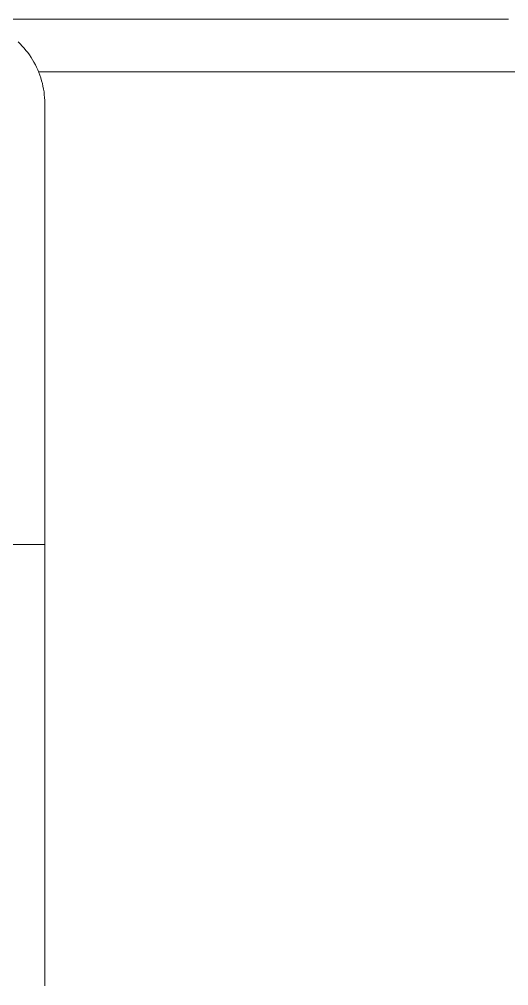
# Model space of a CAD drawing. Header units: inches. Extents: x 34 to 350, y 156 to 377.
# Drawn here: x 151.244 to 153.744, y 333.428 to 338.363 of the extents above; entities that cross this region are included whole.
import ezdxf

# ---------------------------------------------------------------- set-up
doc = ezdxf.new("R2010")
doc.units = ezdxf.units.IN
doc.header["$MEASUREMENT"] = 0
doc.layers.add('DIMS', color=7, linetype='Continuous')

# ---------------------------------------------------------------- blocks, each defined once
blk = doc.blocks.new('block 163')
at = {"layer": 'DIMS', "color": 7, "lineweight": 18, "true_color": 0xffffff}
blk.add_lwpolyline([(153.865, 338.0946), (151.3429, 338.0946)], dxfattribs=at)
blk = doc.blocks.new('block 165')
at = {"layer": 'DIMS', "color": 7, "lineweight": 18, "true_color": 0xffffff}
blk.add_lwpolyline([(153.7443, 338.3628), (150.9462, 338.3628)], dxfattribs=at)
blk = doc.blocks.new('block 263')
at = {"layer": 'DIMS', "color": 7, "lineweight": 18, "true_color": 0xffffff}
blk.add_lwpolyline([(151.1598, 335.6808), (151.3741, 335.6808)], dxfattribs=at)
blk = doc.blocks.new('block 290')
at = {"layer": 'DIMS', "color": 7, "lineweight": 18, "true_color": 0xffffff}
blk.add_lwpolyline([(151.3741, 333.4279), (151.3741, 335.6808)], dxfattribs=at)
blk = doc.blocks.new('block 291')
at = {"layer": 'DIMS', "color": 7, "lineweight": 18, "true_color": 0xffffff}
blk.add_lwpolyline([(151.3741, 335.6808), (151.3741, 337.9334)], dxfattribs=at)
blk = doc.blocks.new('block 316')
at = {"layer": 'DIMS', "color": 7, "lineweight": 18, "true_color": 0xffffff}
blk.add_lwpolyline([(151.2378, 338.2472), (151.2483, 338.2371)], dxfattribs=at)
blk = doc.blocks.new('block 317')
at = {"layer": 'DIMS', "color": 7, "lineweight": 18, "true_color": 0xffffff}
blk.add_lwpolyline([(151.2483, 338.2371), (151.2588, 338.2264)], dxfattribs=at)
blk = doc.blocks.new('block 318')
at = {"layer": 'DIMS', "color": 7, "lineweight": 18, "true_color": 0xffffff}
blk.add_lwpolyline([(151.2588, 338.2264), (151.2686, 338.2157)], dxfattribs=at)
blk = doc.blocks.new('block 319')
at = {"layer": 'DIMS', "color": 7, "lineweight": 18, "true_color": 0xffffff}
blk.add_lwpolyline([(151.2686, 338.2157), (151.2779, 338.2043)], dxfattribs=at)
blk = doc.blocks.new('block 320')
at = {"layer": 'DIMS', "color": 7, "lineweight": 18, "true_color": 0xffffff}
blk.add_lwpolyline([(151.2779, 338.2043), (151.2869, 338.193)], dxfattribs=at)
blk = doc.blocks.new('block 321')
at = {"layer": 'DIMS', "color": 7, "lineweight": 18, "true_color": 0xffffff}
blk.add_lwpolyline([(151.2869, 338.193), (151.2957, 338.1813)], dxfattribs=at)
blk = doc.blocks.new('block 322')
at = {"layer": 'DIMS', "color": 7, "lineweight": 18, "true_color": 0xffffff}
blk.add_lwpolyline([(151.2957, 338.1813), (151.3039, 338.1687)], dxfattribs=at)
blk = doc.blocks.new('block 323')
at = {"layer": 'DIMS', "color": 7, "lineweight": 18, "true_color": 0xffffff}
blk.add_lwpolyline([(151.3039, 338.1687), (151.3117, 338.1568)], dxfattribs=at)
blk = doc.blocks.new('block 324')
at = {"layer": 'DIMS', "color": 7, "lineweight": 18, "true_color": 0xffffff}
blk.add_lwpolyline([(151.3117, 338.1568), (151.3191, 338.1437)], dxfattribs=at)
blk = doc.blocks.new('block 325')
at = {"layer": 'DIMS', "color": 7, "lineweight": 18, "true_color": 0xffffff}
blk.add_lwpolyline([(151.3191, 338.1437), (151.3262, 338.131)], dxfattribs=at)
blk = doc.blocks.new('block 326')
at = {"layer": 'DIMS', "color": 7, "lineweight": 18, "true_color": 0xffffff}
blk.add_lwpolyline([(151.3262, 338.131), (151.3325, 338.118)], dxfattribs=at)
blk = doc.blocks.new('block 327')
at = {"layer": 'DIMS', "color": 7, "lineweight": 18, "true_color": 0xffffff}
blk.add_lwpolyline([(151.3325, 338.118), (151.3386, 338.1044)], dxfattribs=at)
blk = doc.blocks.new('block 328')
at = {"layer": 'DIMS', "color": 7, "lineweight": 18, "true_color": 0xffffff}
blk.add_lwpolyline([(151.3386, 338.1044), (151.3443, 338.0912)], dxfattribs=at)
blk = doc.blocks.new('block 329')
at = {"layer": 'DIMS', "color": 7, "lineweight": 18, "true_color": 0xffffff}
blk.add_lwpolyline([(151.3443, 338.0912), (151.3492, 338.0774)], dxfattribs=at)
blk = doc.blocks.new('block 330')
at = {"layer": 'DIMS', "color": 7, "lineweight": 18, "true_color": 0xffffff}
blk.add_lwpolyline([(151.3492, 338.0774), (151.3541, 338.0634)], dxfattribs=at)
blk = doc.blocks.new('block 331')
at = {"layer": 'DIMS', "color": 7, "lineweight": 18, "true_color": 0xffffff}
blk.add_lwpolyline([(151.3541, 338.0634), (151.3582, 338.0493)], dxfattribs=at)
blk = doc.blocks.new('block 332')
at = {"layer": 'DIMS', "color": 7, "lineweight": 18, "true_color": 0xffffff}
blk.add_lwpolyline([(151.3582, 338.0493), (151.362, 338.0352)], dxfattribs=at)
blk = doc.blocks.new('block 333')
at = {"layer": 'DIMS', "color": 7, "lineweight": 18, "true_color": 0xffffff}
blk.add_lwpolyline([(151.362, 338.0352), (151.3651, 338.0209)], dxfattribs=at)
blk = doc.blocks.new('block 334')
at = {"layer": 'DIMS', "color": 7, "lineweight": 18, "true_color": 0xffffff}
blk.add_lwpolyline([(151.3651, 338.0209), (151.3678, 338.0066)], dxfattribs=at)
blk = doc.blocks.new('block 335')
at = {"layer": 'DIMS', "color": 7, "lineweight": 18, "true_color": 0xffffff}
blk.add_lwpolyline([(151.3678, 338.0066), (151.3703, 337.9919)], dxfattribs=at)
blk = doc.blocks.new('block 336')
at = {"layer": 'DIMS', "color": 7, "lineweight": 18, "true_color": 0xffffff}
blk.add_lwpolyline([(151.3703, 337.9919), (151.3718, 337.9775)], dxfattribs=at)
blk = doc.blocks.new('block 337')
at = {"layer": 'DIMS', "color": 7, "lineweight": 18, "true_color": 0xffffff}
blk.add_lwpolyline([(151.3718, 337.9775), (151.373, 337.9628)], dxfattribs=at)
blk = doc.blocks.new('block 338')
at = {"layer": 'DIMS', "color": 7, "lineweight": 18, "true_color": 0xffffff}
blk.add_lwpolyline([(151.373, 337.9628), (151.3739, 337.9482)], dxfattribs=at)
blk = doc.blocks.new('block 339')
at = {"layer": 'DIMS', "color": 7, "lineweight": 18, "true_color": 0xffffff}
blk.add_lwpolyline([(151.3739, 337.9482), (151.3741, 337.9334)], dxfattribs=at)

msp = doc.modelspace()

# ---------------------------------------------------------------- block references
at = {"layer": 'DIMS'}
for name in ['block 165', 'block 316', 'block 317', 'block 318', 'block 319', 'block 320', 'block 321', 'block 322', 'block 323', 'block 324', 'block 325', 'block 326', 'block 327', 'block 328', 'block 163', 'block 329', 'block 330', 'block 331', 'block 332', 'block 333', 'block 334', 'block 335', 'block 336', 'block 337', 'block 338', 'block 339', 'block 291', 'block 263', 'block 290']:
    msp.add_blockref(name, (0, 0), dxfattribs=at)

doc.saveas('drawing.dxf')
